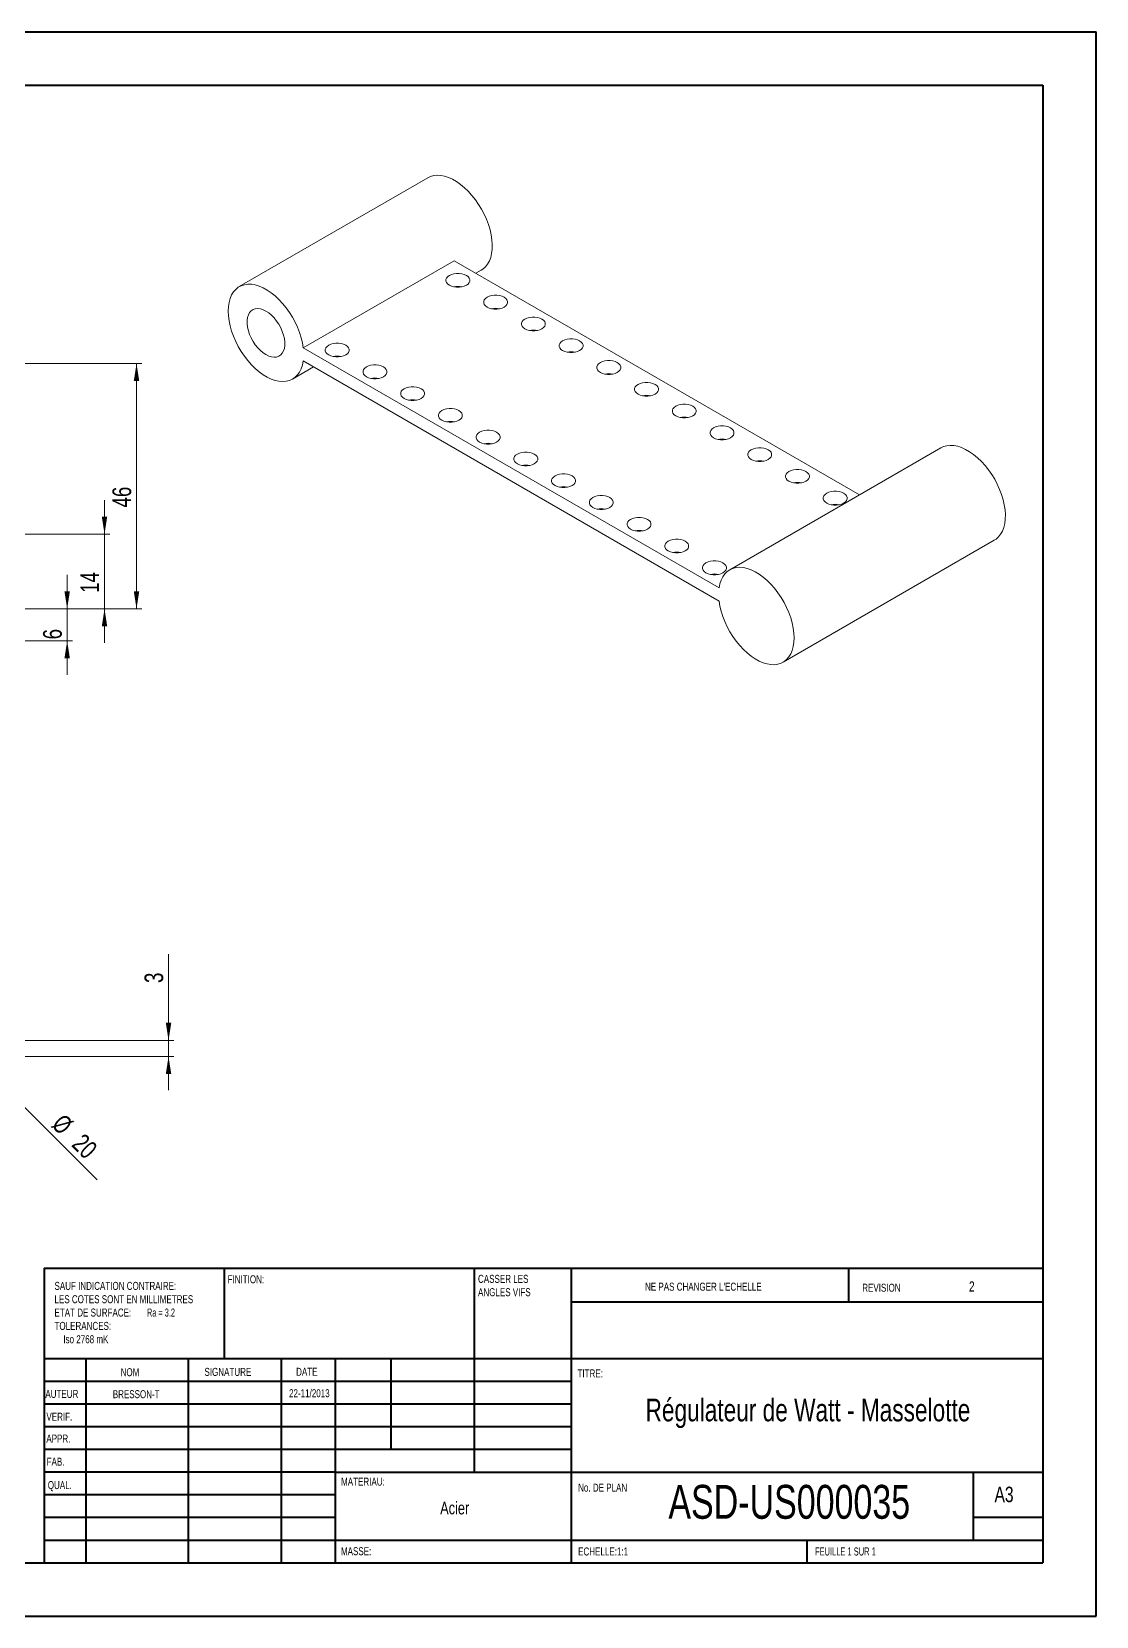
# Model space of a CAD drawing. Header units: millimetres. Extents: x 0 to 420, y 0 to 297.
# Drawn here: x 220.5 to 420.1, y 0.2 to 297.2 of the extents above; entities that cross this region are included whole.
import ezdxf

# ---------------------------------------------------------------- set-up
doc = ezdxf.new("R2010")
doc.units = ezdxf.units.MM
doc.styles.add('SLDTEXTSTYLE0', font='TXT', dxfattribs={"width": 0.75})
doc.styles.add('SLDTEXTSTYLE1', font='TXT', dxfattribs={"width": 0.7})
doc.styles.add('SLDTEXTSTYLE2', font='TXT', dxfattribs={"width": 0.6875})
doc.dimstyles.new('SLDDIMSTYLE0', dxfattribs={"dimtxt": 3.5, "dimasz": 3.302, "dimexe": 0, "dimexo": 0.0625, "dimgap": 0.875, "dimtad": 1, "dimrnd": 1e-09, "dimzin": 12, "dimdsep": 46, "dimtxsty": 'SLDTEXTSTYLE0', "dimsah": 1, "dimcen": 0.09, "dimadec": 0, "dimazin": 3, "dimtfac": 1, "dimtmove": 0, "dimatfit": 0, "dimfxl": 1, "dimfrac": 2, "dimtolj": 1, "dimtzin": 12, "dimarcsym": 0})
doc.dimstyles.new('SLDDIMSTYLE2', dxfattribs={"dimtxt": 3.5, "dimasz": 3.302, "dimexe": 0, "dimexo": 0.0625, "dimgap": 0.875, "dimtad": 1, "dimrnd": 1e-09, "dimzin": 12, "dimdsep": 46, "dimtxsty": 'SLDTEXTSTYLE0', "dimsah": 1, "dimcen": 0.09, "dimadec": 0, "dimazin": 3, "dimtfac": 1, "dimtofl": 0, "dimtmove": 0, "dimatfit": 3, "dimfxl": 1, "dimfrac": 2, "dimtolj": 1, "dimtzin": 12, "dimarcsym": 0})
doc.dimstyles.new('SLDDIMSTYLE3', dxfattribs={"dimtxt": 3.5, "dimasz": 3.302, "dimexe": 0, "dimexo": 0.0625, "dimgap": 0.875, "dimtad": 1, "dimrnd": 1e-09, "dimzin": 12, "dimdsep": 46, "dimtxsty": 'SLDTEXTSTYLE0', "dimblk1": 'NONE', "dimsah": 1, "dimcen": 0, "dimadec": 0, "dimazin": 3, "dimtfac": 1, "dimtmove": 0, "dimatfit": 3, "dimldrblk": 'NONE', "dimfxl": 1, "dimfrac": 2, "dimtolj": 1, "dimtzin": 12, "dimarcsym": 0})

# ---------------------------------------------------------------- blocks, each defined once
blk = doc.blocks.new('SW_NOTE_1')
at = {"color": 0, "linetype": 'Continuous', "lineweight": 0, "char_height": 1.5, "attachment_point": 1, "style": 'SLDTEXTSTYLE0'}
for s, insert in [('CASSER LES', (0, 1.93)), ('ANGLES VIFS', (0, -0.57))]:
    blk.add_mtext(s, dxfattribs=dict(at, insert=insert))
blk = doc.blocks.new('SW_NOTE_2')
at = {"color": 0, "linetype": 'Continuous', "lineweight": 0, "char_height": 1.5, "attachment_point": 1}
for s, insert, style in [('SAUF INDICATION CONTRAIRE:', (0, 1.93), 'SLDTEXTSTYLE0'), ('LES COTES SONT EN MILLIMETRES', (0, -0.57), 'SLDTEXTSTYLE0'), ('TOLERANCES:', (0, -5.57), 'SLDTEXTSTYLE0'), ('ETAT DE SURFACE:', (0, -3.07), 'SLDTEXTSTYLE0'), ('Ra = 3.2', (17.33, -3.07), 'SLDTEXTSTYLE2'), ('Iso 2768 mK', (1.66, -8.07), 'SLDTEXTSTYLE0')]:
    blk.add_mtext(s, dxfattribs=dict(at, insert=insert, style=style))
blk = doc.blocks.new('*D10')
at = {"color": 7, "linetype": 'Continuous', "lineweight": 0}
for p, q in [((227.18, 189.04), (227.18, 195.39)), ((84.18, 189.04), (228.18, 189.04)), ((227.18, 189.04), (227.18, 183.04)), ((219.18, 183.04), (228.18, 183.04)), ((227.18, 183.04), (227.18, 176.69))]:
    blk.add_line(p, q, dxfattribs=at)
for points in [[(227.18, 189.04), (227.69, 192.34), (226.67, 192.34)], [(227.18, 183.04), (226.67, 179.74), (227.69, 179.74)]]:
    blk.add_solid(points, dxfattribs=at)
at = {"color": 7, "linetype": 'Continuous', "lineweight": 0, "insert": (222.67, 183.32, 0.1), "char_height": 3.5, "attachment_point": 1, "rotation": 90, "style": 'SLDTEXTSTYLE0'}
blk.add_mtext('6', dxfattribs=at)
blk = doc.blocks.new('*D11')
at = {"color": 7, "linetype": 'Continuous', "lineweight": 0}
for p, q in [((234.18, 203.04), (234.18, 209.39)), ((198.82, 203.04), (235.18, 203.04)), ((234.18, 189.04), (234.18, 203.04)), ((89.18, 189.04), (235.18, 189.04)), ((234.18, 189.04), (234.18, 182.69))]:
    blk.add_line(p, q, dxfattribs=at)
for points in [[(234.18, 203.04), (234.69, 206.34), (233.67, 206.34)], [(234.18, 189.04), (233.67, 185.74), (234.69, 185.74)]]:
    blk.add_solid(points, dxfattribs=at)
at = {"color": 7, "linetype": 'Continuous', "lineweight": 0, "insert": (229.67, 192.03, 0.1), "char_height": 3.5, "attachment_point": 1, "rotation": 90, "style": 'SLDTEXTSTYLE0'}
blk.add_mtext('14', dxfattribs=at)
blk = doc.blocks.new('*D12')
at = {"color": 7, "linetype": 'Continuous', "lineweight": 0}
for p, q in [((198.82, 235.04), (241.18, 235.04)), ((240.18, 189.04), (240.18, 235.04)), ((89.18, 189.04), (241.18, 189.04))]:
    blk.add_line(p, q, dxfattribs=at)
for points in [[(240.18, 235.04), (239.67, 231.74), (240.69, 231.74)], [(240.18, 189.04), (240.69, 192.34), (239.67, 192.34)]]:
    blk.add_solid(points, dxfattribs=at)
at = {"color": 7, "linetype": 'Continuous', "lineweight": 0, "insert": (235.67, 208.03, 0.1), "char_height": 3.5, "attachment_point": 1, "rotation": 90, "style": 'SLDTEXTSTYLE0'}
blk.add_mtext('46', dxfattribs=at)
blk = doc.blocks.new('*D38')
at = {"color": 7, "linetype": 'Continuous', "lineweight": 0}
for q in [(201.11, 113.72), (232.78, 82.05)]:
    blk.add_line((215.25, 99.58), q, dxfattribs=at)
blk.add_solid([(215.25, 99.58), (217.23, 96.88), (217.95, 97.6)], dxfattribs=at)
at = {"color": 7, "linetype": 'Continuous', "lineweight": 0, "char_height": 3.5, "attachment_point": 1, "rotation": 315, "style": 'SLDTEXTSTYLE0'}
for s, insert in [('%%c', (226.56, 94.63, 3.1)), ('20', (230.33, 90.93, 3.1))]:
    blk.add_mtext(s, dxfattribs=dict(at, insert=insert))
blk = doc.blocks.new('_NONE')
blk = doc.blocks.new('*D39')
at = {"color": 7, "linetype": 'Continuous', "lineweight": 0}
for p, q in [((246.18, 108.15), (246.18, 124.34)), ((199.3, 108.15), (247.18, 108.15)), ((246.18, 108.15), (246.18, 105.15)), ((199.3, 105.15), (247.18, 105.15)), ((246.18, 105.15), (246.18, 98.8))]:
    blk.add_line(p, q, dxfattribs=at)
for points in [[(246.18, 108.15), (246.69, 111.45), (245.67, 111.45)], [(246.18, 105.15), (245.67, 101.85), (246.69, 101.85)]]:
    blk.add_solid(points, dxfattribs=at)
at = {"color": 7, "linetype": 'Continuous', "lineweight": 0, "insert": (241.67, 118.91, 3.1), "char_height": 3.5, "attachment_point": 1, "rotation": 90, "style": 'SLDTEXTSTYLE0'}
blk.add_mtext('3', dxfattribs=at)

msp = doc.modelspace()

# ---------------------------------------------------------------- linework, layer by layer
at = {"color": 7, "linetype": 'Continuous', "lineweight": 40}
for p, q in [((0.079, 297.215), (420.079, 297.215)), ((420.079, 0.215), (420.079, 297.215)), ((25.079, 287.215), (410.079, 287.215)), ((410.079, 287.215), (410.079, 10.215)), ((222.879, 65.465), (410.079, 65.465)), ((222.879, 65.465), (222.879, 10.215)), ((256.679, 48.465), (256.679, 65.465)), ((303.479, 65.465), (303.479, 27.215)), ((321.679, 65.465), (321.679, 10.215)), ((373.679, 59.09), (373.679, 65.465)), ((410.079, 59.09), (321.679, 59.09)), ((410.079, 48.465), (222.879, 48.465)), ((230.679, 48.465), (230.679, 10.215)), ((249.87, 48.465), (249.87, 10.215)), ((267.278, 48.465), (267.278, 10.215)), ((277.479, 10.215), (277.479, 48.465)), ((287.879, 31.465), (287.879, 48.465)), ((321.679, 44.215), (222.879, 44.215)), ((321.679, 39.965), (222.879, 39.965)), ((321.679, 35.715), (222.879, 35.715)), ((321.679, 31.465), (222.879, 31.465)), ((277.479, 27.215), (222.879, 27.215)), ((277.479, 27.215), (410.079, 27.215)), ((397.079, 14.465), (397.079, 27.215)), ((277.479, 22.965), (222.879, 22.965)), ((277.479, 18.715), (222.879, 18.715)), ((410.079, 18.715), (397.079, 18.715)), ((222.879, 14.465), (410.079, 14.465)), ((365.879, 10.215), (365.879, 14.465)), ((25.079, 10.215), (410.079, 10.215)), ((0.079, 0.215), (420.079, 0.215))]:
    msp.add_line(p, q, dxfattribs=at)
at = {"color": 7, "linetype": 'Continuous', "lineweight": 15}
for p, q in [((294.796, 269.836), (259.441, 249.426)), ((271.431, 237.954), (299.715, 254.282)), ((299.715, 254.282), (375.708, 210.413)), ((303.786, 251.932), (304.795, 252.515)), ((349.373, 192.959), (271.431, 237.954)), ((271.431, 235.505), (349.373, 190.51)), ((269.44, 232.105), (273.38, 234.38)), ((390.962, 219.219), (351.364, 196.359)), ((361.364, 179.038), (400.962, 201.898))]:
    msp.add_line(p, q, dxfattribs=at)
at = {"color": 7, "linetype": 'Continuous', "lineweight": 15, "flags": 128}
for points in [[(304.795, 252.515), (305.117, 252.726), (305.582, 253.142), (305.981, 253.648), (306.31, 254.24), (306.565, 254.91), (306.744, 255.651), (306.844, 256.455), (306.864, 257.312), (306.804, 258.213), (306.665, 259.148), (306.447, 260.106), (306.155, 261.075), (305.79, 262.046), (305.357, 263.007), (304.862, 263.947), (304.309, 264.856), (303.704, 265.723), (303.056, 266.539), (302.37, 267.294), (301.656, 267.979), (300.92, 268.588), (300.172, 269.112), (299.419, 269.547), (298.671, 269.886), (297.935, 270.127), (297.22, 270.267), (296.535, 270.303), (295.887, 270.236), (295.282, 270.067), (294.796, 269.836)], [(271.431, 237.954), (271.278, 238.896), (271.047, 239.86), (270.741, 240.833), (270.363, 241.806), (269.918, 242.767), (269.41, 243.705), (268.845, 244.61), (268.23, 245.471), (267.572, 246.278), (266.878, 247.023), (266.157, 247.696), (265.415, 248.29), (264.663, 248.798), (263.908, 249.215), (263.16, 249.535), (262.425, 249.755), (261.714, 249.873), (261.034, 249.887), (260.393, 249.797), (259.798, 249.604), (259.256, 249.311), (258.772, 248.92), (258.354, 248.436), (258.005, 247.864), (257.729, 247.212), (257.53, 246.486), (257.409, 245.695), (257.369, 244.847), (257.409, 243.953), (257.53, 243.023), (257.729, 242.067), (258.005, 241.097), (258.354, 240.122), (258.772, 239.155), (259.256, 238.206), (259.798, 237.286), (260.393, 236.406), (261.034, 235.576), (261.714, 234.805), (262.425, 234.101), (263.16, 233.474), (263.908, 232.93), (264.663, 232.475), (265.415, 232.115), (266.157, 231.853), (266.878, 231.693), (267.572, 231.636), (268.23, 231.684), (268.845, 231.835), (269.41, 232.088), (269.918, 232.439), (270.363, 232.886), (270.741, 233.422), (271.047, 234.042), (271.278, 234.739), (271.431, 235.505)], [(302.014, 249.69), (301.62, 249.509), (301.166, 249.383), (300.675, 249.318), (300.171, 249.318), (299.679, 249.383), (299.226, 249.509), (298.832, 249.69), (298.517, 249.917), (298.299, 250.18), (298.187, 250.463), (298.187, 250.754), (298.299, 251.038), (298.517, 251.3), (298.832, 251.527), (299.226, 251.708), (299.679, 251.835), (300.171, 251.899), (300.675, 251.899), (301.166, 251.835), (301.62, 251.708), (302.014, 251.527), (302.328, 251.3), (302.546, 251.038), (302.658, 250.754), (302.658, 250.463), (302.546, 250.18), (302.328, 249.917), (302.014, 249.69)], [(309.085, 245.608), (308.691, 245.427), (308.237, 245.301), (307.746, 245.236), (307.242, 245.236), (306.751, 245.301), (306.297, 245.427), (305.903, 245.608), (305.589, 245.835), (305.37, 246.098), (305.258, 246.381), (305.258, 246.672), (305.37, 246.956), (305.589, 247.218), (305.903, 247.445), (306.297, 247.626), (306.751, 247.753), (307.242, 247.817), (307.746, 247.817), (308.237, 247.753), (308.691, 247.626), (309.085, 247.445), (309.399, 247.218), (309.617, 246.956), (309.73, 246.672), (309.73, 246.381), (309.617, 246.098), (309.399, 245.835), (309.085, 245.608)], [(264.44, 236.683), (264.967, 236.424), (265.482, 236.262), (265.974, 236.201), (266.432, 236.242), (266.845, 236.384), (267.204, 236.624), (267.502, 236.956), (267.731, 237.374), (267.887, 237.867), (267.966, 238.425), (267.966, 239.035), (267.887, 239.684), (267.731, 240.357), (267.502, 241.039), (267.204, 241.715), (266.845, 242.37), (266.432, 242.989), (265.974, 243.558), (265.482, 244.065), (264.967, 244.498), (264.44, 244.848), (263.913, 245.107), (263.398, 245.268), (262.906, 245.329), (262.449, 245.288), (262.035, 245.146), (261.676, 244.907), (261.378, 244.574), (261.149, 244.157), (260.993, 243.664), (260.914, 243.106), (260.914, 242.495), (260.993, 241.847), (261.149, 241.174), (261.378, 240.491), (261.676, 239.815), (262.035, 239.161), (262.449, 238.542), (262.906, 237.972), (263.398, 237.466), (263.913, 237.032), (264.44, 236.683)], [(316.156, 241.526), (315.762, 241.345), (315.308, 241.218), (314.817, 241.154), (314.313, 241.154), (313.822, 241.218), (313.368, 241.345), (312.974, 241.526), (312.66, 241.753), (312.441, 242.015), (312.329, 242.299), (312.329, 242.59), (312.441, 242.873), (312.66, 243.136), (312.974, 243.363), (313.368, 243.544), (313.822, 243.67), (314.313, 243.735), (314.817, 243.735), (315.308, 243.67), (315.762, 243.544), (316.156, 243.363), (316.47, 243.136), (316.688, 242.873), (316.801, 242.59), (316.801, 242.299), (316.688, 242.015), (316.47, 241.753), (316.156, 241.526)], [(279.386, 236.628), (278.992, 236.446), (278.538, 236.32), (278.047, 236.255), (277.543, 236.255), (277.052, 236.32), (276.598, 236.446), (276.204, 236.628), (275.89, 236.855), (275.671, 237.117), (275.559, 237.401), (275.559, 237.691), (275.671, 237.975), (275.89, 238.237), (276.204, 238.464), (276.598, 238.646), (277.052, 238.772), (277.543, 238.837), (278.047, 238.837), (278.538, 238.772), (278.992, 238.646), (279.386, 238.464), (279.7, 238.237), (279.919, 237.975), (280.031, 237.691), (280.031, 237.401), (279.919, 237.117), (279.7, 236.855), (279.386, 236.628)], [(323.227, 237.444), (322.833, 237.263), (322.379, 237.136), (321.888, 237.072), (321.384, 237.072), (320.893, 237.136), (320.439, 237.263), (320.045, 237.444), (319.731, 237.671), (319.512, 237.933), (319.4, 238.217), (319.4, 238.508), (319.512, 238.791), (319.731, 239.053), (320.045, 239.281), (320.439, 239.462), (320.893, 239.588), (321.384, 239.653), (321.888, 239.653), (322.379, 239.588), (322.833, 239.462), (323.227, 239.281), (323.541, 239.053), (323.76, 238.791), (323.872, 238.508), (323.872, 238.217), (323.76, 237.933), (323.541, 237.671), (323.227, 237.444)], [(286.457, 232.546), (286.063, 232.364), (285.609, 232.238), (285.118, 232.173), (284.614, 232.173), (284.123, 232.238), (283.669, 232.364), (283.275, 232.546), (282.961, 232.773), (282.743, 233.035), (282.63, 233.319), (282.63, 233.609), (282.743, 233.893), (282.961, 234.155), (283.275, 234.382), (283.669, 234.564), (284.123, 234.69), (284.614, 234.755), (285.118, 234.755), (285.609, 234.69), (286.063, 234.564), (286.457, 234.382), (286.771, 234.155), (286.99, 233.893), (287.102, 233.609), (287.102, 233.319), (286.99, 233.035), (286.771, 232.773), (286.457, 232.546)], [(330.298, 233.362), (329.904, 233.181), (329.45, 233.054), (328.959, 232.99), (328.455, 232.99), (327.964, 233.054), (327.51, 233.181), (327.116, 233.362), (326.802, 233.589), (326.583, 233.851), (326.471, 234.135), (326.471, 234.426), (326.583, 234.709), (326.802, 234.971), (327.116, 235.199), (327.51, 235.38), (327.964, 235.506), (328.455, 235.571), (328.959, 235.571), (329.45, 235.506), (329.904, 235.38), (330.298, 235.199), (330.612, 234.971), (330.831, 234.709), (330.943, 234.426), (330.943, 234.135), (330.831, 233.851), (330.612, 233.589), (330.298, 233.362)], [(293.528, 228.463), (293.134, 228.282), (292.68, 228.156), (292.189, 228.091), (291.685, 228.091), (291.194, 228.156), (290.74, 228.282), (290.346, 228.463), (290.032, 228.691), (289.814, 228.953), (289.701, 229.237), (289.701, 229.527), (289.814, 229.811), (290.032, 230.073), (290.346, 230.3), (290.74, 230.482), (291.194, 230.608), (291.685, 230.673), (292.189, 230.673), (292.68, 230.608), (293.134, 230.482), (293.528, 230.3), (293.842, 230.073), (294.061, 229.811), (294.173, 229.527), (294.173, 229.237), (294.061, 228.953), (293.842, 228.691), (293.528, 228.463)], [(337.369, 229.28), (336.975, 229.099), (336.521, 228.972), (336.03, 228.908), (335.526, 228.908), (335.035, 228.972), (334.581, 229.099), (334.187, 229.28), (333.873, 229.507), (333.654, 229.769), (333.542, 230.053), (333.542, 230.344), (333.654, 230.627), (333.873, 230.889), (334.187, 231.117), (334.581, 231.298), (335.035, 231.424), (335.526, 231.489), (336.03, 231.489), (336.521, 231.424), (336.975, 231.298), (337.369, 231.117), (337.683, 230.889), (337.902, 230.627), (338.014, 230.344), (338.014, 230.053), (337.902, 229.769), (337.683, 229.507), (337.369, 229.28)], [(300.599, 224.381), (300.205, 224.2), (299.752, 224.074), (299.26, 224.009), (298.756, 224.009), (298.265, 224.074), (297.811, 224.2), (297.417, 224.381), (297.103, 224.609), (296.885, 224.871), (296.773, 225.154), (296.773, 225.445), (296.885, 225.729), (297.103, 225.991), (297.417, 226.218), (297.811, 226.4), (298.265, 226.526), (298.756, 226.591), (299.26, 226.591), (299.752, 226.526), (300.205, 226.4), (300.599, 226.218), (300.914, 225.991), (301.132, 225.729), (301.244, 225.445), (301.244, 225.154), (301.132, 224.871), (300.914, 224.609), (300.599, 224.381)], [(344.44, 225.198), (344.046, 225.016), (343.592, 224.89), (343.101, 224.826), (342.597, 224.826), (342.106, 224.89), (341.652, 225.016), (341.258, 225.198), (340.944, 225.425), (340.725, 225.687), (340.613, 225.971), (340.613, 226.262), (340.725, 226.545), (340.944, 226.807), (341.258, 227.035), (341.652, 227.216), (342.106, 227.342), (342.597, 227.407), (343.101, 227.407), (343.592, 227.342), (344.046, 227.216), (344.44, 227.035), (344.754, 226.807), (344.973, 226.545), (345.085, 226.262), (345.085, 225.971), (344.973, 225.687), (344.754, 225.425), (344.44, 225.198)], [(351.511, 221.116), (351.117, 220.934), (350.663, 220.808), (350.172, 220.744), (349.668, 220.744), (349.177, 220.808), (348.723, 220.934), (348.329, 221.116), (348.015, 221.343), (347.796, 221.605), (347.684, 221.889), (347.684, 222.18), (347.796, 222.463), (348.015, 222.725), (348.329, 222.953), (348.723, 223.134), (349.177, 223.26), (349.668, 223.325), (350.172, 223.325), (350.663, 223.26), (351.117, 223.134), (351.511, 222.953), (351.825, 222.725), (352.044, 222.463), (352.156, 222.18), (352.156, 221.889), (352.044, 221.605), (351.825, 221.343), (351.511, 221.116)], [(307.67, 220.299), (307.277, 220.118), (306.823, 219.992), (306.331, 219.927), (305.828, 219.927), (305.336, 219.992), (304.882, 220.118), (304.488, 220.299), (304.174, 220.527), (303.956, 220.789), (303.844, 221.072), (303.844, 221.363), (303.956, 221.647), (304.174, 221.909), (304.488, 222.136), (304.882, 222.318), (305.336, 222.444), (305.828, 222.509), (306.331, 222.509), (306.823, 222.444), (307.277, 222.318), (307.67, 222.136), (307.985, 221.909), (308.203, 221.647), (308.315, 221.363), (308.315, 221.072), (308.203, 220.789), (307.985, 220.527), (307.67, 220.299)], [(314.742, 216.217), (314.348, 216.036), (313.894, 215.91), (313.402, 215.845), (312.899, 215.845), (312.407, 215.91), (311.953, 216.036), (311.56, 216.217), (311.245, 216.445), (311.027, 216.707), (310.915, 216.99), (310.915, 217.281), (311.027, 217.565), (311.245, 217.827), (311.56, 218.054), (311.953, 218.236), (312.407, 218.362), (312.899, 218.427), (313.402, 218.427), (313.894, 218.362), (314.348, 218.236), (314.742, 218.054), (315.056, 217.827), (315.274, 217.565), (315.386, 217.281), (315.386, 216.99), (315.274, 216.707), (315.056, 216.445), (314.742, 216.217)], [(358.582, 217.034), (358.188, 216.852), (357.734, 216.726), (357.243, 216.661), (356.739, 216.661), (356.248, 216.726), (355.794, 216.852), (355.4, 217.034), (355.086, 217.261), (354.867, 217.523), (354.755, 217.807), (354.755, 218.098), (354.867, 218.381), (355.086, 218.643), (355.4, 218.871), (355.794, 219.052), (356.248, 219.178), (356.739, 219.243), (357.243, 219.243), (357.734, 219.178), (358.188, 219.052), (358.582, 218.871), (358.896, 218.643), (359.115, 218.381), (359.227, 218.098), (359.227, 217.807), (359.115, 217.523), (358.896, 217.261), (358.582, 217.034)], [(390.962, 219.219), (391.449, 219.45), (392.053, 219.619), (392.702, 219.686), (393.387, 219.649), (394.102, 219.51), (394.837, 219.269), (395.586, 218.929), (396.338, 218.495), (397.087, 217.97), (397.822, 217.362), (398.537, 216.676), (399.222, 215.922), (399.871, 215.106), (400.475, 214.239), (401.028, 213.33), (401.524, 212.39), (401.956, 211.429), (402.321, 210.458), (402.614, 209.488), (402.831, 208.531), (402.971, 207.596), (403.031, 206.695), (403.011, 205.838), (402.911, 205.034), (402.732, 204.293), (402.477, 203.622), (402.148, 203.031), (401.748, 202.524), (401.283, 202.109), (400.962, 201.898)], [(321.813, 212.135), (321.419, 211.954), (320.965, 211.828), (320.473, 211.763), (319.97, 211.763), (319.478, 211.828), (319.025, 211.954), (318.631, 212.135), (318.316, 212.363), (318.098, 212.625), (317.986, 212.908), (317.986, 213.199), (318.098, 213.483), (318.316, 213.745), (318.631, 213.972), (319.025, 214.154), (319.478, 214.28), (319.97, 214.345), (320.473, 214.345), (320.965, 214.28), (321.419, 214.154), (321.813, 213.972), (322.127, 213.745), (322.345, 213.483), (322.457, 213.199), (322.457, 212.908), (322.345, 212.625), (322.127, 212.363), (321.813, 212.135)], [(365.653, 212.952), (365.259, 212.77), (364.805, 212.644), (364.314, 212.579), (363.81, 212.579), (363.319, 212.644), (362.865, 212.77), (362.471, 212.952), (362.157, 213.179), (361.938, 213.441), (361.826, 213.725), (361.826, 214.016), (361.938, 214.299), (362.157, 214.561), (362.471, 214.789), (362.865, 214.97), (363.319, 215.096), (363.81, 215.161), (364.314, 215.161), (364.805, 215.096), (365.259, 214.97), (365.653, 214.789), (365.967, 214.561), (366.186, 214.299), (366.298, 214.016), (366.298, 213.725), (366.186, 213.441), (365.967, 213.179), (365.653, 212.952)], [(372.724, 208.87), (372.33, 208.688), (371.876, 208.562), (371.385, 208.497), (370.881, 208.497), (370.39, 208.562), (369.936, 208.688), (369.542, 208.87), (369.228, 209.097), (369.01, 209.359), (368.897, 209.643), (368.897, 209.934), (369.01, 210.217), (369.228, 210.479), (369.542, 210.707), (369.936, 210.888), (370.39, 211.014), (370.881, 211.079), (371.385, 211.079), (371.876, 211.014), (372.33, 210.888), (372.724, 210.707), (373.038, 210.479), (373.257, 210.217), (373.369, 209.934), (373.369, 209.643), (373.257, 209.359), (373.038, 209.097), (372.724, 208.87)], [(328.884, 208.053), (328.49, 207.872), (328.036, 207.746), (327.545, 207.681), (327.041, 207.681), (326.55, 207.746), (326.096, 207.872), (325.702, 208.053), (325.388, 208.281), (325.169, 208.543), (325.057, 208.826), (325.057, 209.117), (325.169, 209.401), (325.388, 209.663), (325.702, 209.89), (326.096, 210.072), (326.55, 210.198), (327.041, 210.262), (327.545, 210.262), (328.036, 210.198), (328.49, 210.072), (328.884, 209.89), (329.198, 209.663), (329.416, 209.401), (329.528, 209.117), (329.528, 208.826), (329.416, 208.543), (329.198, 208.281), (328.884, 208.053)], [(335.955, 203.971), (335.561, 203.79), (335.107, 203.664), (334.616, 203.599), (334.112, 203.599), (333.621, 203.664), (333.167, 203.79), (332.773, 203.971), (332.459, 204.199), (332.24, 204.461), (332.128, 204.744), (332.128, 205.035), (332.24, 205.319), (332.459, 205.581), (332.773, 205.808), (333.167, 205.99), (333.621, 206.116), (334.112, 206.18), (334.616, 206.18), (335.107, 206.116), (335.561, 205.99), (335.955, 205.808), (336.269, 205.581), (336.487, 205.319), (336.6, 205.035), (336.6, 204.744), (336.487, 204.461), (336.269, 204.199), (335.955, 203.971)], [(343.026, 199.889), (342.632, 199.708), (342.178, 199.582), (341.687, 199.517), (341.183, 199.517), (340.692, 199.582), (340.238, 199.708), (339.844, 199.889), (339.53, 200.117), (339.311, 200.379), (339.199, 200.662), (339.199, 200.953), (339.311, 201.237), (339.53, 201.499), (339.844, 201.726), (340.238, 201.907), (340.692, 202.034), (341.183, 202.098), (341.687, 202.098), (342.178, 202.034), (342.632, 201.907), (343.026, 201.726), (343.34, 201.499), (343.559, 201.237), (343.671, 200.953), (343.671, 200.662), (343.559, 200.379), (343.34, 200.117), (343.026, 199.889)], [(350.097, 195.807), (349.703, 195.626), (349.249, 195.5), (348.758, 195.435), (348.254, 195.435), (347.763, 195.5), (347.309, 195.626), (346.915, 195.807), (346.601, 196.035), (346.382, 196.297), (346.27, 196.58), (346.27, 196.871), (346.382, 197.155), (346.601, 197.417), (346.915, 197.644), (347.309, 197.825), (347.763, 197.952), (348.254, 198.016), (348.758, 198.016), (349.249, 197.952), (349.703, 197.825), (350.097, 197.644), (350.411, 197.417), (350.63, 197.155), (350.742, 196.871), (350.742, 196.58), (350.63, 196.297), (350.411, 196.035), (350.097, 195.807)], [(349.373, 190.51), (349.526, 189.568), (349.757, 188.604), (350.063, 187.631), (350.441, 186.658), (350.887, 185.697), (351.395, 184.759), (351.959, 183.854), (352.574, 182.993), (353.232, 182.186), (353.926, 181.441), (354.648, 180.768), (355.389, 180.174), (356.141, 179.666), (356.896, 179.249), (357.645, 178.929), (358.379, 178.709), (359.09, 178.591), (359.77, 178.577), (360.411, 178.667), (361.006, 178.86), (361.549, 179.153), (362.032, 179.544), (362.45, 180.028), (362.799, 180.6), (363.075, 181.252), (363.274, 181.978), (363.395, 182.769), (363.435, 183.617), (363.395, 184.511), (363.274, 185.441), (363.075, 186.397), (362.799, 187.367), (362.45, 188.342), (362.032, 189.309), (361.549, 190.258), (361.006, 191.178), (360.411, 192.058), (359.77, 192.888), (359.09, 193.659), (358.379, 194.363), (357.645, 194.99), (356.896, 195.534), (356.141, 195.989), (355.389, 196.349), (354.648, 196.611), (353.926, 196.771), (353.232, 196.828), (352.574, 196.78), (351.959, 196.629), (351.395, 196.376), (350.887, 196.025), (350.441, 195.578), (350.063, 195.042), (349.757, 194.422), (349.526, 193.725), (349.373, 192.959)]]:
    msp.add_lwpolyline(points, dxfattribs=at)
at = {"color": 7, "linetype": 'Continuous', "lineweight": 15}
for centre, radius, start, end in [((300.423, 245.686), 3.773, 78.54917, 101.45083), ((307.494, 241.604), 3.772, 78.54761, 101.45242), ((314.565, 237.522), 3.773, 78.54919, 101.45072), ((277.795, 232.624), 3.772, 78.54755, 101.45242), ((321.636, 233.439), 3.774, 78.55227, 101.44776), ((284.866, 228.542), 3.772, 78.546, 101.454), ((328.707, 229.36), 3.771, 78.54288, 101.45715), ((335.778, 225.281), 3.768, 78.53342, 101.46661), ((291.937, 224.46), 3.772, 78.54758, 101.45231), ((299.008, 220.377), 3.773, 78.55065, 101.44935), ((342.849, 221.193), 3.774, 78.55235, 101.44768), ((306.079, 216.298), 3.77, 78.54126, 101.45874), ((349.92, 217.111), 3.774, 78.55235, 101.44768), ((313.151, 212.219), 3.767, 78.5318, 101.4682), ((356.991, 213.031), 3.772, 78.54605, 101.45375), ((320.222, 208.131), 3.773, 78.55073, 101.44927), ((364.062, 208.947), 3.774, 78.55219, 101.44784), ((371.133, 204.864), 3.774, 78.55235, 101.44768), ((327.293, 204.049), 3.773, 78.55073, 101.44927), ((334.364, 199.969), 3.771, 78.54443, 101.45534), ((341.435, 195.885), 3.773, 78.55058, 101.44942), ((348.506, 191.802), 3.773, 78.55073, 101.44927)]:
    msp.add_arc(centre, radius, start, end, dxfattribs=at)

# ---------------------------------------------------------------- block references
at = {"color": 7, "linetype": 'Continuous', "lineweight": 0}
for name, p in [('SW_NOTE_2', (224.804, 60.966)), ('SW_NOTE_1', (304.188, 62.284))]:
    msp.add_blockref(name, p, dxfattribs=at)

# ---------------------------------------------------------------- texts
for s, insert, char_height, attachment_point, style in [('FINITION:', (257.25, 64.134), 1.5, 1, 'SLDTEXTSTYLE0'), ("NE PAS CHANGER L'ECHELLE", (335.493, 62.748), 1.5, 1, 'SLDTEXTSTYLE0'), ('REVISION', (376.206, 62.55), 1.5, 1, 'SLDTEXTSTYLE0'), ('2', (396.741, 62.99), 1.905, 2, 'SLDTEXTSTYLE0'), ('NOM', (237.201, 46.716), 1.5, 1, 'SLDTEXTSTYLE0'), ('SIGNATURE', (252.912, 46.777), 1.5, 1, 'SLDTEXTSTYLE0'), ('DATE', (270.094, 46.791), 1.5, 1, 'SLDTEXTSTYLE0'), ('TITRE:', (322.835, 46.493), 1.5, 1, 'SLDTEXTSTYLE0'), ('AUTEUR', (223.091, 42.644), 1.5, 1, 'SLDTEXTSTYLE0'), ('BRESSON-T', (240.114, 42.598), 1.4986, 2, 'SLDTEXTSTYLE0'), ('22-11/2013', (272.576, 42.774), 1.4986, 2, 'SLDTEXTSTYLE0'), ('Régulateur de Watt - Masselotte', (366.03, 40.991), 4.23333, 2, 'SLDTEXTSTYLE0'), ('VERIF.', (223.289, 38.369), 1.5, 1, 'SLDTEXTSTYLE0'), ('APPR.', (223.281, 34.279), 1.5, 1, 'SLDTEXTSTYLE0'), ('FAB.', (223.334, 29.948), 1.5, 1, 'SLDTEXTSTYLE0'), ('QUAL.', (223.548, 25.564), 1.5, 1, 'SLDTEXTSTYLE0'), ('MATERIAU:', (278.525, 26.201), 1.5, 1, 'SLDTEXTSTYLE0'), ('No. DE PLAN', (322.953, 25.083), 1.5, 1, 'SLDTEXTSTYLE0'), ('ASD-US000035', (362.527, 24.847), 6.35, 2, 'SLDTEXTSTYLE0'), ('A3', (401, 24.515), 2.9104, 1, 'SLDTEXTSTYLE0'), ('Acier', (299.818, 21.7), 2.3813, 2, 'SLDTEXTSTYLE0'), ('MASSE:', (278.497, 13.164), 1.4986, 1, 'SLDTEXTSTYLE0'), ('ECHELLE:1:1', (322.953, 13.115), 1.5, 1, 'SLDTEXTSTYLE0'), ('FEUILLE 1 SUR 1', (367.357, 13.115), 1.5, 1, 'SLDTEXTSTYLE1')]:
    msp.add_mtext(s, dxfattribs=dict(at, insert=insert, char_height=char_height, attachment_point=attachment_point, style=style))

# ---------------------------------------------------------------- dimensions: what is measured, and where the dimension line sits
for base, p1, p2, dimstyle, picture, middle in [((240.182, 235.038), (88.182, 189.038), (197.819, 235.038), 'SLDDIMSTYLE2', '*D12', (240.182, 212.038)), ((234.182, 203.038), (88.182, 189.038), (197.819, 203.038), 'SLDDIMSTYLE0', '*D11', (234.182, 196.038)), ((227.182, 183.038), (83.182, 189.038), (218.182, 183.038), 'SLDDIMSTYLE0', '*D10', (227.182, 186.038)), ((246.182, 105.15), (198.295, 108.15), (198.295, 105.15), 'SLDDIMSTYLE0', '*D39', (246.182, 121.624))]:
    dim = msp.add_linear_dim(base=base, p1=p1, p2=p2, angle=90, dimstyle=dimstyle, dxfattribs=at)
    dim.commit()
    dim.dimension.update_dxf_attribs({"geometry": picture, "text_midpoint": middle, "dimtype": 160})
dim = msp.add_diameter_dim_2p(p1=(201.111, 113.721), p2=(215.253, 99.579), dimstyle='SLDDIMSTYLE3', dxfattribs=at)
dim.commit()
dim.dimension.update_dxf_attribs({"geometry": '*D38', "text_midpoint": (228.182, 86.65), "dimtype": 163})

doc.saveas('drawing.dxf')
